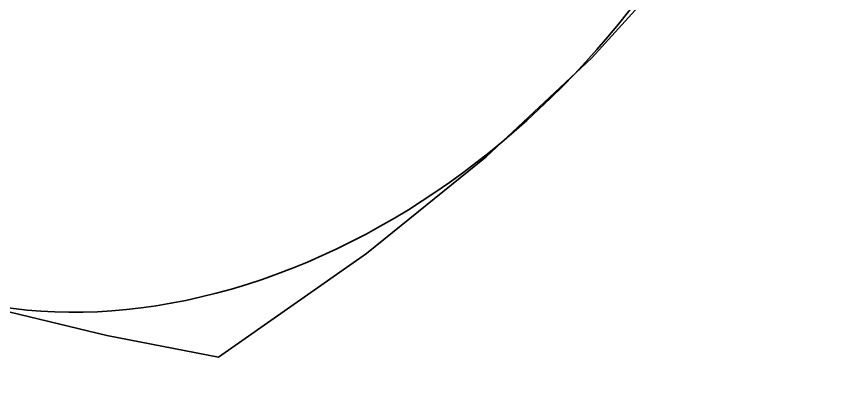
# Model space of a CAD drawing. Header units: millimetres. Extents: x 1333 to 129696, y -57210 to 105899.
# Drawn here: x 57141.841 to 57144.171, y 101184.554 to 101185.621 of the extents above; entities that cross this region are included whole.
import ezdxf

# ---------------------------------------------------------------- set-up
doc = ezdxf.new("R2010")
doc.units = ezdxf.units.MM
doc.header["$LTSCALE"] = 0.5

msp = doc.modelspace()

# ---------------------------------------------------------------- linework, layer by layer
at = {"color": 7, "lineweight": 35}
for points in [[(57144.0793, 101186.205), (57143.7792, 101185.8194), (57143.491, 101185.5018), (57143.1887, 101185.217), (57142.8453, 101184.9393), (57142.4206, 101184.6421)], [(57142.4206, 101184.6421), (57142.1009, 101184.7044), (57141.7958, 101184.7775), (57141.3921, 101184.892), (57140.6721, 101185.13)]]:
    msp.add_lwpolyline(points, dxfattribs=at)
for centre, major_axis, start_param, end_param in [((57141.301, 101187.4277), (1.5225, 2.1384), 6.283138, 9.424731), ((57141.301, 101187.4277), (1.3122, 1.8431), 6.283138, 9.424731), ((57142.4242, 101186.6279), (1.16, 1.6292), 2.36449, 8.647675)]:
    msp.add_ellipse(centre, major_axis=major_axis, ratio=0.767269, start_param=start_param, end_param=end_param, dxfattribs=at)

doc.saveas('drawing.dxf')
